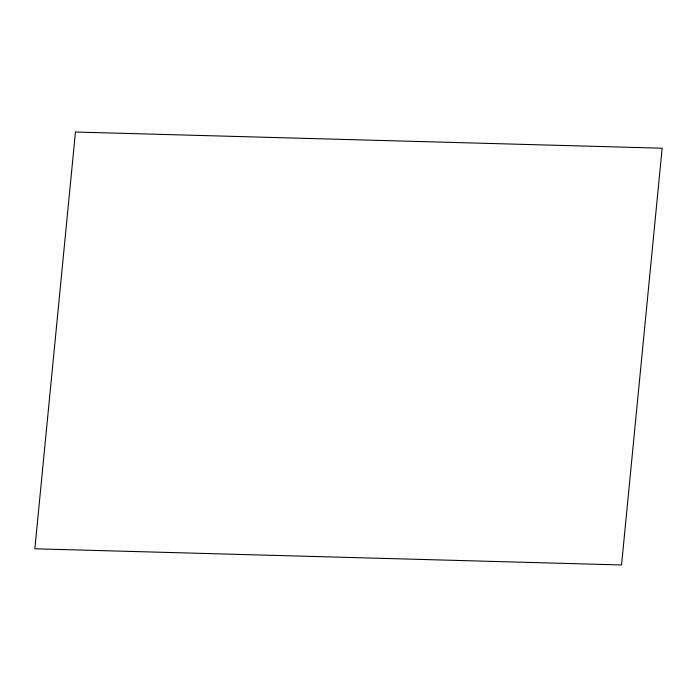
<?xml version="1.0" encoding="UTF-8"?>
<svg xmlns="http://www.w3.org/2000/svg" width="697" height="697" viewBox="0 0 697 697"><rect width="100%" height="100%" fill="white"/><g stroke="black" fill="none" stroke-linecap="round" stroke-linejoin="round"><path stroke-width="1.05" d="M75.459 132.029L34.85 548.783L621.541 564.971L662.15 148.217L75.459 132.029"/></g></svg>
